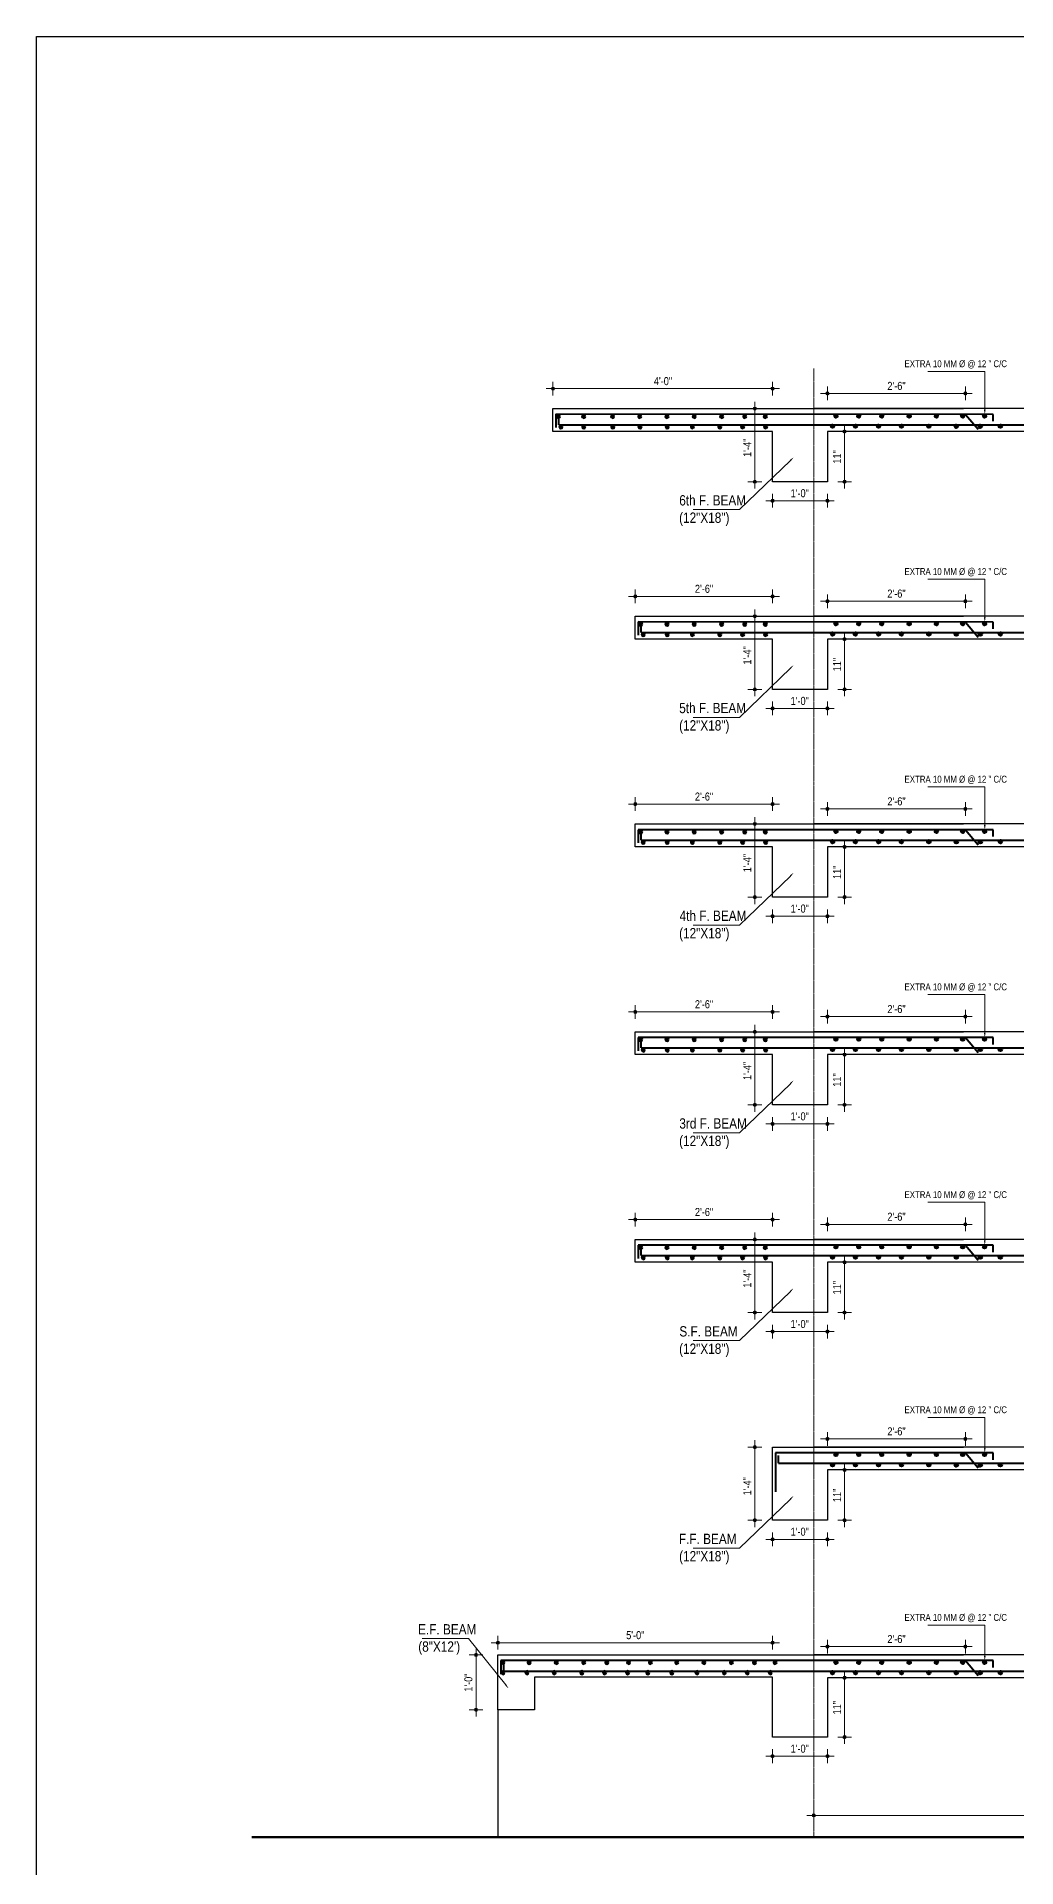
# Model space of a CAD drawing. Header units: inches. Extents: x 57837 to 133168, y 6972 to 27776.
# Drawn here: x 59608 to 60465, y 19738 to 21340 of the extents above; entities that cross this region are included whole.
import ezdxf

# ---------------------------------------------------------------- set-up
doc = ezdxf.new("R2010")
doc.units = ezdxf.units.IN
doc.header["$MEASUREMENT"] = 0
doc.linetypes.add('CENTER', pattern=[2, 1.25, -0.25, 0.25, -0.25])
for name, color, linetype, lineweight in [('CENTER', 9, 'CENTER', 5), ('DIM', 2, 'Continuous', 13), ('ROD', 1, 'Continuous', 40)]:
    doc.layers.add(name, color=color, linetype=linetype, lineweight=lineweight)
doc.layers.add('text', color=255, linetype='Continuous')
doc.styles.get("Standard").update_dxf_attribs({"font": 'ARIALN.TTF', "height": 7})

msp = doc.modelspace()

# ---------------------------------------------------------------- hatches: boundary and pattern name
at = {"lineweight": 13}
h = msp.add_hatch(color=256, dxfattribs=at)
edge = h.paths.add_edge_path()
edge.add_arc((60059.9, 21031.5), 1.42, 0, 360)
h = msp.add_hatch(color=256, dxfattribs=at)
edge = h.paths.add_edge_path()
edge.add_arc((60251.9, 21031.5), 1.42, 0, 360)
h = msp.add_hatch(color=256, dxfattribs=at)
edge = h.paths.add_edge_path()
edge.add_arc((60299.9, 21027.3), 1.42, 0, 360)
h = msp.add_hatch(color=256, dxfattribs=at)
edge = h.paths.add_edge_path()
edge.add_arc((60420.5, 21027.3), 1.42, 0, 360)
h = msp.add_hatch(color=256, dxfattribs=at)
edge = h.paths.add_edge_path()
edge.add_arc((60236.4, 21014), 1.42, 0, 360)
h = msp.add_hatch(color=256, dxfattribs=at)
edge = h.paths.add_edge_path()
edge.add_arc((60314.9, 20994), 1.42, 0, 360)
h = msp.add_hatch(color=256, dxfattribs=at)
edge = h.paths.add_edge_path()
edge.add_arc((60236.4, 20950.1), 1.42, 0, 360)
h = msp.add_hatch(color=256, dxfattribs=at)
edge = h.paths.add_edge_path()
edge.add_arc((60314.9, 20950.1), 1.42, 0, 360)
h = msp.add_hatch(color=256, dxfattribs=at)
edge = h.paths.add_edge_path()
edge.add_arc((60251.9, 20933.4), 1.42, 0, 360)
h = msp.add_hatch(color=256, dxfattribs=at)
edge = h.paths.add_edge_path()
edge.add_arc((60299.9, 20933.4), 1.42, 0, 360)
h = msp.add_hatch(color=256, dxfattribs=at)
edge = h.paths.add_edge_path()
edge.add_arc((60131.9, 20849.7), 1.42, 0, 360)
h = msp.add_hatch(color=256, dxfattribs=at)
edge = h.paths.add_edge_path()
edge.add_arc((60251.9, 20849.7), 1.42, 0, 360)
h = msp.add_hatch(color=256, dxfattribs=at)
edge = h.paths.add_edge_path()
edge.add_arc((60299.9, 20845.5), 1.42, 0, 360)
h = msp.add_hatch(color=256, dxfattribs=at)
edge = h.paths.add_edge_path()
edge.add_arc((60420.5, 20845.5), 1.42, 0, 360)
h = msp.add_hatch(color=256, dxfattribs=at)
edge = h.paths.add_edge_path()
edge.add_arc((60236.4, 20832.3), 1.42, 0, 360)
h = msp.add_hatch(color=256, dxfattribs=at)
edge = h.paths.add_edge_path()
edge.add_arc((60314.9, 20812.3), 1.42, 0, 360)
h = msp.add_hatch(color=256, dxfattribs=at)
edge = h.paths.add_edge_path()
edge.add_arc((60236.4, 20768.4), 1.42, 0, 360)
h = msp.add_hatch(color=256, dxfattribs=at)
edge = h.paths.add_edge_path()
edge.add_arc((60314.9, 20768.4), 1.42, 0, 360)
h = msp.add_hatch(color=256, dxfattribs=at)
edge = h.paths.add_edge_path()
edge.add_arc((60251.9, 20751.7), 1.42, 0, 360)
h = msp.add_hatch(color=256, dxfattribs=at)
edge = h.paths.add_edge_path()
edge.add_arc((60299.9, 20751.7), 1.42, 0, 360)
h = msp.add_hatch(color=256, dxfattribs=at)
edge = h.paths.add_edge_path()
edge.add_arc((60131.9, 20668), 1.42, 0, 360)
h = msp.add_hatch(color=256, dxfattribs=at)
edge = h.paths.add_edge_path()
edge.add_arc((60251.9, 20668), 1.42, 0, 360)
h = msp.add_hatch(color=256, dxfattribs=at)
edge = h.paths.add_edge_path()
edge.add_arc((60299.9, 20663.8), 1.42, 0, 360)
h = msp.add_hatch(color=256, dxfattribs=at)
edge = h.paths.add_edge_path()
edge.add_arc((60420.5, 20663.8), 1.42, 0, 360)
h = msp.add_hatch(color=256, dxfattribs=at)
edge = h.paths.add_edge_path()
edge.add_arc((60236.4, 20650.6), 1.42, 0, 360)
h = msp.add_hatch(color=256, dxfattribs=at)
edge = h.paths.add_edge_path()
edge.add_arc((60314.9, 20630.6), 1.42, 0, 360)
h = msp.add_hatch(color=256, dxfattribs=at)
edge = h.paths.add_edge_path()
edge.add_arc((60236.4, 20586.6), 1.42, 0, 360)
h = msp.add_hatch(color=256, dxfattribs=at)
edge = h.paths.add_edge_path()
edge.add_arc((60314.9, 20586.6), 1.42, 0, 360)
h = msp.add_hatch(color=256, dxfattribs=at)
edge = h.paths.add_edge_path()
edge.add_arc((60251.9, 20569.9), 1.42, 0, 360)
h = msp.add_hatch(color=256, dxfattribs=at)
edge = h.paths.add_edge_path()
edge.add_arc((60299.9, 20569.9), 1.42, 0, 360)
h = msp.add_hatch(color=256, dxfattribs=at)
edge = h.paths.add_edge_path()
edge.add_arc((60131.9, 20486.2), 1.42, 0, 360)
h = msp.add_hatch(color=256, dxfattribs=at)
edge = h.paths.add_edge_path()
edge.add_arc((60251.9, 20486.2), 1.42, 0, 360)
h = msp.add_hatch(color=256, dxfattribs=at)
edge = h.paths.add_edge_path()
edge.add_arc((60299.9, 20482.1), 1.42, 0, 360)
h = msp.add_hatch(color=256, dxfattribs=at)
edge = h.paths.add_edge_path()
edge.add_arc((60420.5, 20482.1), 1.42, 0, 360)
h = msp.add_hatch(color=256, dxfattribs=at)
edge = h.paths.add_edge_path()
edge.add_arc((60236.4, 20468.8), 1.42, 0, 360)
h = msp.add_hatch(color=256, dxfattribs=at)
edge = h.paths.add_edge_path()
edge.add_arc((60314.9, 20448.8), 1.42, 0, 360)
h = msp.add_hatch(color=256, dxfattribs=at)
edge = h.paths.add_edge_path()
edge.add_arc((60236.4, 20404.9), 1.42, 0, 360)
h = msp.add_hatch(color=256, dxfattribs=at)
edge = h.paths.add_edge_path()
edge.add_arc((60314.9, 20404.9), 1.42, 0, 360)
h = msp.add_hatch(color=256, dxfattribs=at)
edge = h.paths.add_edge_path()
edge.add_arc((60251.9, 20388.2), 1.42, 0, 360)
h = msp.add_hatch(color=256, dxfattribs=at)
edge = h.paths.add_edge_path()
edge.add_arc((60299.9, 20388.2), 1.42, 0, 360)
h = msp.add_hatch(color=256, dxfattribs=at)
edge = h.paths.add_edge_path()
edge.add_arc((60131.9, 20304.5), 1.42, 0, 360)
h = msp.add_hatch(color=256, dxfattribs=at)
edge = h.paths.add_edge_path()
edge.add_arc((60251.9, 20304.5), 1.42, 0, 360)
h = msp.add_hatch(color=256, dxfattribs=at)
edge = h.paths.add_edge_path()
edge.add_arc((60299.9, 20300.3), 1.42, 0, 360)
h = msp.add_hatch(color=256, dxfattribs=at)
edge = h.paths.add_edge_path()
edge.add_arc((60420.5, 20300.3), 1.42, 0, 360)
h = msp.add_hatch(color=256, dxfattribs=at)
edge = h.paths.add_edge_path()
edge.add_arc((60236.4, 20287.1), 1.42, 0, 360)
h = msp.add_hatch(color=256, dxfattribs=at)
edge = h.paths.add_edge_path()
edge.add_arc((60314.9, 20267.1), 1.42, 0, 360)
h = msp.add_hatch(color=256, dxfattribs=at)
edge = h.paths.add_edge_path()
edge.add_arc((60236.4, 20223.2), 1.42, 0, 360)
h = msp.add_hatch(color=256, dxfattribs=at)
edge = h.paths.add_edge_path()
edge.add_arc((60314.9, 20223.2), 1.42, 0, 360)
h = msp.add_hatch(color=256, dxfattribs=at)
edge = h.paths.add_edge_path()
edge.add_arc((60251.9, 20206.5), 1.42, 0, 360)
h = msp.add_hatch(color=256, dxfattribs=at)
edge = h.paths.add_edge_path()
edge.add_arc((60299.9, 20206.5), 1.42, 0, 360)
h = msp.add_hatch(color=256, dxfattribs=at)
edge = h.paths.add_edge_path()
edge.add_arc((60236.4, 20105.4), 1.42, 0, 360)
h = msp.add_hatch(color=256, dxfattribs=at)
edge = h.paths.add_edge_path()
edge.add_arc((60299.9, 20112.6), 1.42, 0, 360)
h = msp.add_hatch(color=256, dxfattribs=at)
edge = h.paths.add_edge_path()
edge.add_arc((60420.5, 20112.6), 1.42, 0, 360)
h = msp.add_hatch(color=256, dxfattribs=at)
edge = h.paths.add_edge_path()
edge.add_arc((60314.9, 20085.4), 1.42, 0, 360)
h = msp.add_hatch(color=256, dxfattribs=at)
edge = h.paths.add_edge_path()
edge.add_arc((60236.4, 20041.4), 1.42, 0, 360)
h = msp.add_hatch(color=256, dxfattribs=at)
edge = h.paths.add_edge_path()
edge.add_arc((60314.9, 20041.4), 1.42, 0, 360)
h = msp.add_hatch(color=256, dxfattribs=at)
edge = h.paths.add_edge_path()
edge.add_arc((60251.9, 20024.7), 1.42, 0, 360)
h = msp.add_hatch(color=256, dxfattribs=at)
edge = h.paths.add_edge_path()
edge.add_arc((60299.9, 20024.7), 1.42, 0, 360)
h = msp.add_hatch(color=256, dxfattribs=at)
edge = h.paths.add_edge_path()
edge.add_arc((60011.7, 19934.3), 1.42, 0, 360)
h = msp.add_hatch(color=256, dxfattribs=at)
edge = h.paths.add_edge_path()
edge.add_arc((60251.9, 19934.3), 1.42, 0, 360)
h = msp.add_hatch(color=256, dxfattribs=at)
edge = h.paths.add_edge_path()
edge.add_arc((60299.9, 19930.9), 1.42, 0, 360)
h = msp.add_hatch(color=256, dxfattribs=at)
edge = h.paths.add_edge_path()
edge.add_arc((60420.5, 19930.9), 1.42, 0, 360)
h = msp.add_hatch(color=256, dxfattribs=at)
edge = h.paths.add_edge_path()
edge.add_arc((59992.6, 19923.6), 1.42, 0, 360)
h = msp.add_hatch(color=256, dxfattribs=at)
edge = h.paths.add_edge_path()
edge.add_arc((59992.6, 19923.6), 1.42, 0, 360)
h = msp.add_hatch(color=256, dxfattribs=at)
edge = h.paths.add_edge_path()
edge.add_arc((60314.9, 19903.6), 1.42, 0, 360)
h = msp.add_hatch(color=256, dxfattribs=at)
edge = h.paths.add_edge_path()
edge.add_arc((59992.6, 19875.6), 1.42, 0, 360)
h = msp.add_hatch(color=256, dxfattribs=at)
edge = h.paths.add_edge_path()
edge.add_arc((59992.6, 19875.6), 1.42, 0, 360)
h = msp.add_hatch(color=256, dxfattribs=at)
edge = h.paths.add_edge_path()
edge.add_arc((60314.9, 19851.7), 1.42, 0, 360)
h = msp.add_hatch(color=256, dxfattribs=at)
edge = h.paths.add_edge_path()
edge.add_arc((60251.9, 19835), 1.42, 0, 360)
h = msp.add_hatch(color=256, dxfattribs=at)
edge = h.paths.add_edge_path()
edge.add_arc((60299.9, 19835), 1.42, 0, 360)
h = msp.add_hatch(color=256, dxfattribs=at)
edge = h.paths.add_edge_path()
edge.add_arc((60287.9, 19783.2), 1.42, 0, 360)
at = {"layer": 'ROD'}
for points in [[(60066.1, 21007.2, -1), (60063.1, 21007.2, -1)], [(60088.2, 21007.2, -1), (60085.2, 21007.2, -1)], [(60113.5, 21007.2, -1), (60110.5, 21007.2, -1)], [(60137.3, 21007.2, -1), (60134.3, 21007.2, -1)], [(60161.1, 21007.2, -1), (60158.1, 21007.2, -1)], [(60184.9, 21007.2, -1), (60181.9, 21007.2, -1)], [(60208.9, 21007.2, -1), (60205.9, 21007.2, -1)], [(60229.1, 21007.2, -1), (60226.1, 21007.2, -1)], [(60247.1, 21007.2, -1), (60244.1, 21007.2, -1)], [(60302.9, 20998.6, 1), (60305.9, 20998.6, 1)], [(60305.8, 21007.5, 1), (60308.8, 21007.5, 1)], [(60322.9, 20998.6, 1), (60325.9, 20998.6, 1)], [(60325.8, 21007.5, 1), (60328.8, 21007.5, 1)], [(60343.1, 20998.6, 1), (60346.1, 20998.6, 1)], [(60345.9, 21007.5, 1), (60348.9, 21007.5, 1)], [(60363.1, 20998.6, 1), (60366.1, 20998.6, 1)], [(60369.9, 21007.5, 1), (60372.9, 21007.5, 1)], [(60387.1, 20998.6, 1), (60390.1, 20998.6, 1)], [(60393.7, 21007.5, 1), (60396.7, 21007.5, 1)], [(60411.1, 20998.5, 1), (60414.1, 20998.5, 1)], [(60416.7, 21007.5, 1), (60419.7, 21007.5, 1)], [(60432.1, 20998.5, 1), (60435.1, 20998.5, 1)], [(60435.8, 21007.5, 1), (60438.8, 21007.5, 1)], [(60449.6, 20998.6, 1), (60452.6, 20998.6, 1)], [(60068.3, 20998.1, -1), (60065.3, 20998.1, -1)], [(60088.3, 20998.1, -1), (60085.3, 20998.1, -1)], [(60113.7, 20998.1, -1), (60110.7, 20998.1, -1)], [(60137.5, 20998.1, -1), (60134.5, 20998.1, -1)], [(60161.3, 20998.1, -1), (60158.3, 20998.1, -1)], [(60183.3, 20998.2, -1), (60180.3, 20998.2, -1)], [(60207.3, 20998.2, -1), (60204.3, 20998.2, -1)], [(60227.3, 20998.2, -1), (60224.3, 20998.2, -1)], [(60247.4, 20998.2, -1), (60244.4, 20998.2, -1)], [(60138.1, 20825.4, -1), (60135.1, 20825.4, -1)], [(60161.1, 20825.4, -1), (60158.1, 20825.4, -1)], [(60184.9, 20825.4, -1), (60181.9, 20825.4, -1)], [(60208.9, 20825.4, -1), (60205.9, 20825.4, -1)], [(60229.1, 20825.4, -1), (60226.1, 20825.4, -1)], [(60247.1, 20825.4, -1), (60244.1, 20825.4, -1)], [(60305.8, 20825.8, 1), (60308.8, 20825.8, 1)], [(60325.8, 20825.8, 1), (60328.8, 20825.8, 1)], [(60345.9, 20825.8, 1), (60348.9, 20825.8, 1)], [(60369.9, 20825.8, 1), (60372.9, 20825.8, 1)], [(60393.7, 20825.8, 1), (60396.7, 20825.8, 1)], [(60416.7, 20825.8, 1), (60419.7, 20825.8, 1)], [(60435.8, 20825.8, 1), (60438.8, 20825.8, 1)], [(60140.3, 20816.4, -1), (60137.3, 20816.4, -1)], [(60161.3, 20816.4, -1), (60158.3, 20816.4, -1)], [(60183.3, 20816.5, -1), (60180.3, 20816.5, -1)], [(60207.3, 20816.5, -1), (60204.3, 20816.5, -1)], [(60227.3, 20816.5, -1), (60224.3, 20816.5, -1)], [(60247.4, 20816.5, -1), (60244.4, 20816.5, -1)], [(60302.9, 20816.8, 1), (60305.9, 20816.8, 1)], [(60322.9, 20816.8, 1), (60325.9, 20816.8, 1)], [(60343.1, 20816.8, 1), (60346.1, 20816.8, 1)], [(60363.1, 20816.8, 1), (60366.1, 20816.8, 1)], [(60387.1, 20816.8, 1), (60390.1, 20816.8, 1)], [(60411.1, 20816.7, 1), (60414.1, 20816.7, 1)], [(60432.1, 20816.7, 1), (60435.1, 20816.7, 1)], [(60449.6, 20816.8, 1), (60452.6, 20816.8, 1)], [(60138.1, 20643.7, -1), (60135.1, 20643.7, -1)], [(60140.3, 20634.6, -1), (60137.3, 20634.6, -1)], [(60161.1, 20643.7, -1), (60158.1, 20643.7, -1)], [(60161.3, 20634.6, -1), (60158.3, 20634.6, -1)], [(60183.3, 20634.7, -1), (60180.3, 20634.7, -1)], [(60184.9, 20643.7, -1), (60181.9, 20643.7, -1)], [(60207.3, 20634.7, -1), (60204.3, 20634.7, -1)], [(60208.9, 20643.7, -1), (60205.9, 20643.7, -1)], [(60227.3, 20634.7, -1), (60224.3, 20634.7, -1)], [(60229.1, 20643.7, -1), (60226.1, 20643.7, -1)], [(60247.1, 20643.7, -1), (60244.1, 20643.7, -1)], [(60247.4, 20634.7, -1), (60244.4, 20634.7, -1)], [(60302.9, 20635.1, 1), (60305.9, 20635.1, 1)], [(60305.8, 20644.1, 1), (60308.8, 20644.1, 1)], [(60322.9, 20635.1, 1), (60325.9, 20635.1, 1)], [(60325.8, 20644.1, 1), (60328.8, 20644.1, 1)], [(60343.1, 20635.1, 1), (60346.1, 20635.1, 1)], [(60345.9, 20644.1, 1), (60348.9, 20644.1, 1)], [(60363.1, 20635.1, 1), (60366.1, 20635.1, 1)], [(60369.9, 20644.1, 1), (60372.9, 20644.1, 1)], [(60387.1, 20635.1, 1), (60390.1, 20635.1, 1)], [(60393.7, 20644.1, 1), (60396.7, 20644.1, 1)], [(60411.1, 20635, 1), (60414.1, 20635, 1)], [(60416.7, 20644.1, 1), (60419.7, 20644.1, 1)], [(60432.1, 20635, 1), (60435.1, 20635, 1)], [(60435.8, 20644.1, 1), (60438.8, 20644.1, 1)], [(60449.6, 20635.1, 1), (60452.6, 20635.1, 1)], [(60138.1, 20462, -1), (60135.1, 20462, -1)], [(60161.1, 20462, -1), (60158.1, 20462, -1)], [(60184.9, 20462, -1), (60181.9, 20462, -1)], [(60208.9, 20462, -1), (60205.9, 20462, -1)], [(60229.1, 20462, -1), (60226.1, 20462, -1)], [(60247.1, 20462, -1), (60244.1, 20462, -1)], [(60305.8, 20462.3, 1), (60308.8, 20462.3, 1)], [(60325.8, 20462.3, 1), (60328.8, 20462.3, 1)], [(60345.9, 20462.3, 1), (60348.9, 20462.3, 1)], [(60369.9, 20462.3, 1), (60372.9, 20462.3, 1)], [(60393.7, 20462.3, 1), (60396.7, 20462.3, 1)], [(60416.7, 20462.3, 1), (60419.7, 20462.3, 1)], [(60435.8, 20462.3, 1), (60438.8, 20462.3, 1)], [(60140.3, 20452.9, -1), (60137.3, 20452.9, -1)], [(60161.3, 20452.9, -1), (60158.3, 20452.9, -1)], [(60183.3, 20453, -1), (60180.3, 20453, -1)], [(60207.3, 20453, -1), (60204.3, 20453, -1)], [(60227.3, 20453, -1), (60224.3, 20453, -1)], [(60247.4, 20453, -1), (60244.4, 20453, -1)], [(60302.9, 20453.3, 1), (60305.9, 20453.3, 1)], [(60322.9, 20453.3, 1), (60325.9, 20453.3, 1)], [(60343.1, 20453.3, 1), (60346.1, 20453.3, 1)], [(60363.1, 20453.3, 1), (60366.1, 20453.3, 1)], [(60387.1, 20453.3, 1), (60390.1, 20453.3, 1)], [(60411.1, 20453.3, 1), (60414.1, 20453.3, 1)], [(60432.1, 20453.3, 1), (60435.1, 20453.3, 1)], [(60449.6, 20453.3, 1), (60452.6, 20453.3, 1)], [(60138.1, 20280.2, -1), (60135.1, 20280.2, -1)], [(60161.1, 20280.2, -1), (60158.1, 20280.2, -1)], [(60184.9, 20280.2, -1), (60181.9, 20280.2, -1)], [(60208.9, 20280.2, -1), (60205.9, 20280.2, -1)], [(60229.1, 20280.2, -1), (60226.1, 20280.2, -1)], [(60247.1, 20280.2, -1), (60244.1, 20280.2, -1)], [(60305.8, 20280.6, 1), (60308.8, 20280.6, 1)], [(60325.8, 20280.6, 1), (60328.8, 20280.6, 1)], [(60345.9, 20280.6, 1), (60348.9, 20280.6, 1)], [(60369.9, 20280.6, 1), (60372.9, 20280.6, 1)], [(60393.7, 20280.6, 1), (60396.7, 20280.6, 1)], [(60416.7, 20280.6, 1), (60419.7, 20280.6, 1)], [(60435.8, 20280.6, 1), (60438.8, 20280.6, 1)], [(60140.3, 20271.2, -1), (60137.3, 20271.2, -1)], [(60161.3, 20271.2, -1), (60158.3, 20271.2, -1)], [(60183.3, 20271.2, -1), (60180.3, 20271.2, -1)], [(60207.3, 20271.2, -1), (60204.3, 20271.2, -1)], [(60227.3, 20271.2, -1), (60224.3, 20271.2, -1)], [(60247.4, 20271.2, -1), (60244.4, 20271.2, -1)], [(60302.9, 20271.6, 1), (60305.9, 20271.6, 1)], [(60322.9, 20271.6, 1), (60325.9, 20271.6, 1)], [(60343.1, 20271.6, 1), (60346.1, 20271.6, 1)], [(60363.1, 20271.6, 1), (60366.1, 20271.6, 1)], [(60387.1, 20271.6, 1), (60390.1, 20271.6, 1)], [(60411.1, 20271.5, 1), (60414.1, 20271.5, 1)], [(60432.1, 20271.5, 1), (60435.1, 20271.5, 1)], [(60449.6, 20271.6, 1), (60452.6, 20271.6, 1)], [(60302.9, 20089.9, 1), (60305.9, 20089.9, 1)], [(60305.8, 20098.9, 1), (60308.8, 20098.9, 1)], [(60322.9, 20089.9, 1), (60325.9, 20089.9, 1)], [(60325.8, 20098.9, 1), (60328.8, 20098.9, 1)], [(60343.1, 20089.9, 1), (60346.1, 20089.9, 1)], [(60345.9, 20098.9, 1), (60348.9, 20098.9, 1)], [(60363.1, 20089.9, 1), (60366.1, 20089.9, 1)], [(60369.9, 20098.9, 1), (60372.9, 20098.9, 1)], [(60387.1, 20089.9, 1), (60390.1, 20089.9, 1)], [(60393.7, 20098.9, 1), (60396.7, 20098.9, 1)], [(60411.1, 20089.8, 1), (60414.1, 20089.8, 1)], [(60416.7, 20098.9, 1), (60419.7, 20098.9, 1)], [(60432.1, 20089.8, 1), (60435.1, 20089.8, 1)], [(60435.8, 20098.9, 1), (60438.8, 20098.9, 1)], [(60449.6, 20089.9, 1), (60452.6, 20089.9, 1)], [(60017.6, 19917.1, -1), (60014.6, 19917.1, -1)], [(60040.6, 19917.1, -1), (60037.6, 19917.1, -1)], [(60064.3, 19917.1, -1), (60061.3, 19917.1, -1)], [(60088.3, 19917.1, -1), (60085.3, 19917.1, -1)], [(60108.5, 19917.1, -1), (60105.5, 19917.1, -1)], [(60127.5, 19917.1, -1), (60124.5, 19917.1, -1)], [(60146.6, 19917.1, -1), (60143.6, 19917.1, -1)], [(60169.6, 19917.1, -1), (60166.6, 19917.1, -1)], [(60193.4, 19917.1, -1), (60190.4, 19917.1, -1)], [(60217.4, 19917.1, -1), (60214.4, 19917.1, -1)], [(60237.6, 19917.1, -1), (60234.6, 19917.1, -1)], [(60255.6, 19917.1, -1), (60252.6, 19917.1, -1)], [(60305.8, 19917.1, 1), (60308.8, 19917.1, 1)], [(60325.8, 19917.1, 1), (60328.8, 19917.1, 1)], [(60345.9, 19917.1, 1), (60348.9, 19917.1, 1)], [(60369.9, 19917.1, 1), (60372.9, 19917.1, 1)], [(60393.7, 19917.1, 1), (60396.7, 19917.1, 1)], [(60416.7, 19917.1, 1), (60419.7, 19917.1, 1)], [(60435.8, 19917.1, 1), (60438.8, 19917.1, 1)], [(60017.6, 19908.1, -1), (60014.6, 19908.1, -1)], [(60038.6, 19908.1, -1), (60035.6, 19908.1, -1)], [(60062.6, 19908.1, -1), (60059.6, 19908.1, -1)], [(60086.6, 19908.1, -1), (60083.6, 19908.1, -1)], [(60106.6, 19908.1, -1), (60103.6, 19908.1, -1)], [(60126.7, 19908.1, -1), (60123.7, 19908.1, -1)], [(60126.8, 19908.1, -1), (60123.8, 19908.1, -1)], [(60144.3, 19908.1, -1), (60141.3, 19908.1, -1)], [(60165.3, 19908.1, -1), (60162.3, 19908.1, -1)], [(60187.3, 19908.1, -1), (60184.3, 19908.1, -1)], [(60211.3, 19908.1, -1), (60208.3, 19908.1, -1)], [(60231.3, 19908.1, -1), (60228.3, 19908.1, -1)], [(60251.4, 19908.1, -1), (60248.4, 19908.1, -1)], [(60302.9, 19908.1, 1), (60305.9, 19908.1, 1)], [(60322.9, 19908.1, 1), (60325.9, 19908.1, 1)], [(60343.1, 19908.1, 1), (60346.1, 19908.1, 1)], [(60363.1, 19908.1, 1), (60366.1, 19908.1, 1)], [(60387.1, 19908.1, 1), (60390.1, 19908.1, 1)], [(60411.1, 19908.1, 1), (60414.1, 19908.1, 1)], [(60432.1, 19908.1, 1), (60435.1, 19908.1, 1)], [(60449.6, 19908.1, 1), (60452.6, 19908.1, 1)]]:
    msp.add_hatch(color=256, dxfattribs=at).paths.add_polyline_path(points)

# ---------------------------------------------------------------- linework, layer by layer
at = {"color": 1}
for p, q in [((59608.3, 19129.9), (59608.3, 21339.5)), ((59608.3, 21339.5), (62932.8, 21339.5))]:
    msp.add_line(p, q, dxfattribs=at)
at = {"lineweight": 13}
for p, q in [((60059.9, 21025.5), (60059.9, 21037.5)), ((60251.9, 21037.5), (60251.9, 21025.5)), ((60299.9, 21021.3), (60299.9, 21033.3)), ((60420.5, 21033.3), (60420.5, 21021.3)), ((60065.9, 21031.5), (60053.9, 21031.5)), ((60236.4, 21008), (60236.4, 21020)), ((60245.9, 21031.5), (60257.9, 21031.5)), ((60305.9, 21027.3), (60293.9, 21027.3)), ((60414.5, 21027.3), (60426.5, 21027.3)), ((60230.4, 21014), (60242.4, 21014)), ((60314.9, 20988), (60314.9, 21000)), ((60308.9, 20994), (60320.9, 20994)), ((60236.4, 20956.1), (60236.4, 20944.1)), ((60314.9, 20956.1), (60314.9, 20944.1)), ((60242.4, 20950.1), (60230.4, 20950.1)), ((60251.9, 20927.4), (60251.9, 20939.4)), ((60299.9, 20939.4), (60299.9, 20927.4)), ((60320.9, 20950.1), (60308.9, 20950.1)), ((60257.9, 20933.4), (60245.9, 20933.4)), ((60293.9, 20933.4), (60305.9, 20933.4)), ((60131.9, 20843.7), (60131.9, 20855.7)), ((60251.9, 20855.7), (60251.9, 20843.7)), ((60137.9, 20849.7), (60125.9, 20849.7)), ((60245.9, 20849.7), (60257.9, 20849.7)), ((60305.9, 20845.5), (60293.9, 20845.5)), ((60299.9, 20839.5), (60299.9, 20851.5)), ((60414.5, 20845.5), (60426.5, 20845.5)), ((60420.5, 20851.5), (60420.5, 20839.5)), ((60230.4, 20832.3), (60242.4, 20832.3)), ((60236.4, 20826.3), (60236.4, 20838.3)), ((60308.9, 20812.3), (60320.9, 20812.3)), ((60314.9, 20806.3), (60314.9, 20818.3)), ((60242.4, 20768.4), (60230.4, 20768.4)), ((60236.4, 20774.4), (60236.4, 20762.4)), ((60320.9, 20768.4), (60308.9, 20768.4)), ((60314.9, 20774.4), (60314.9, 20762.4)), ((60257.9, 20751.7), (60245.9, 20751.7)), ((60251.9, 20745.7), (60251.9, 20757.7)), ((60293.9, 20751.7), (60305.9, 20751.7)), ((60299.9, 20757.7), (60299.9, 20745.7)), ((60137.9, 20668), (60125.9, 20668)), ((60131.9, 20662), (60131.9, 20674)), ((60245.9, 20668), (60257.9, 20668)), ((60251.9, 20674), (60251.9, 20662)), ((60305.9, 20663.8), (60293.9, 20663.8)), ((60299.9, 20657.8), (60299.9, 20669.8)), ((60414.5, 20663.8), (60426.5, 20663.8)), ((60420.5, 20669.8), (60420.5, 20657.8)), ((60230.4, 20650.6), (60242.4, 20650.6)), ((60236.4, 20644.6), (60236.4, 20656.6)), ((60314.9, 20624.6), (60314.9, 20636.6)), ((60308.9, 20630.6), (60320.9, 20630.6)), ((60242.4, 20586.6), (60230.4, 20586.6)), ((60236.4, 20592.6), (60236.4, 20580.6)), ((60320.9, 20586.6), (60308.9, 20586.6)), ((60314.9, 20592.6), (60314.9, 20580.6)), ((60257.9, 20569.9), (60245.9, 20569.9)), ((60251.9, 20563.9), (60251.9, 20575.9)), ((60293.9, 20569.9), (60305.9, 20569.9)), ((60299.9, 20575.9), (60299.9, 20563.9)), ((60131.9, 20480.2), (60131.9, 20492.2)), ((60251.9, 20492.2), (60251.9, 20480.2)), ((60299.9, 20476.1), (60299.9, 20488.1)), ((60420.5, 20488.1), (60420.5, 20476.1)), ((60137.9, 20486.2), (60125.9, 20486.2)), ((60236.4, 20462.8), (60236.4, 20474.8)), ((60245.9, 20486.2), (60257.9, 20486.2)), ((60305.9, 20482.1), (60293.9, 20482.1)), ((60414.5, 20482.1), (60426.5, 20482.1)), ((60230.4, 20468.8), (60242.4, 20468.8)), ((60308.9, 20448.8), (60320.9, 20448.8)), ((60314.9, 20442.8), (60314.9, 20454.8)), ((60236.4, 20410.9), (60236.4, 20398.9)), ((60314.9, 20410.9), (60314.9, 20398.9)), ((60242.4, 20404.9), (60230.4, 20404.9)), ((60251.9, 20382.2), (60251.9, 20394.2)), ((60299.9, 20394.2), (60299.9, 20382.2)), ((60320.9, 20404.9), (60308.9, 20404.9)), ((60257.9, 20388.2), (60245.9, 20388.2)), ((60293.9, 20388.2), (60305.9, 20388.2)), ((60137.9, 20304.5), (60125.9, 20304.5)), ((60131.9, 20298.5), (60131.9, 20310.5)), ((60245.9, 20304.5), (60257.9, 20304.5)), ((60251.9, 20310.5), (60251.9, 20298.5)), ((60305.9, 20300.3), (60293.9, 20300.3)), ((60299.9, 20294.3), (60299.9, 20306.3)), ((60414.5, 20300.3), (60426.5, 20300.3)), ((60420.5, 20306.3), (60420.5, 20294.3)), ((60230.4, 20287.1), (60242.4, 20287.1)), ((60236.4, 20281.1), (60236.4, 20293.1)), ((60308.9, 20267.1), (60320.9, 20267.1)), ((60314.9, 20261.1), (60314.9, 20273.1)), ((60242.4, 20223.2), (60230.4, 20223.2)), ((60236.4, 20229.2), (60236.4, 20217.2)), ((60320.9, 20223.2), (60308.9, 20223.2)), ((60314.9, 20229.2), (60314.9, 20217.2)), ((60257.9, 20206.5), (60245.9, 20206.5)), ((60251.9, 20200.5), (60251.9, 20212.5)), ((60293.9, 20206.5), (60305.9, 20206.5)), ((60299.9, 20212.5), (60299.9, 20200.5)), ((60230.4, 20105.4), (60242.4, 20105.4)), ((60236.4, 20099.4), (60236.4, 20111.4)), ((60305.9, 20112.6), (60293.9, 20112.6)), ((60299.9, 20106.6), (60299.9, 20118.6)), ((60414.5, 20112.6), (60426.5, 20112.6)), ((60420.5, 20118.6), (60420.5, 20106.6)), ((60314.9, 20079.4), (60314.9, 20091.4)), ((60308.9, 20085.4), (60320.9, 20085.4)), ((60242.4, 20041.4), (60230.4, 20041.4)), ((60236.4, 20047.4), (60236.4, 20035.4)), ((60320.9, 20041.4), (60308.9, 20041.4)), ((60314.9, 20047.4), (60314.9, 20035.4)), ((60257.9, 20024.7), (60245.9, 20024.7)), ((60251.9, 20018.7), (60251.9, 20030.7)), ((60293.9, 20024.7), (60305.9, 20024.7)), ((60299.9, 20030.7), (60299.9, 20018.7)), ((59992.6, 19917.6), (59992.6, 19929.6)), ((59992.6, 19917.6), (59992.6, 19929.6)), ((60017.7, 19934.3), (60005.7, 19934.3)), ((60011.7, 19928.3), (60011.7, 19940.3)), ((60245.9, 19934.3), (60257.9, 19934.3)), ((60251.9, 19940.3), (60251.9, 19928.3)), ((60305.9, 19930.9), (60293.9, 19930.9)), ((60299.9, 19924.9), (60299.9, 19936.9)), ((60414.5, 19930.9), (60426.5, 19930.9)), ((60420.5, 19936.9), (60420.5, 19924.9)), ((59986.6, 19923.6), (59998.6, 19923.6)), ((59986.6, 19923.6), (59998.6, 19923.6)), ((60308.9, 19903.6), (60320.9, 19903.6)), ((60314.9, 19897.6), (60314.9, 19909.6)), ((59992.6, 19881.6), (59992.6, 19869.6)), ((59992.6, 19881.6), (59992.6, 19869.6)), ((59998.6, 19875.6), (59986.6, 19875.6)), ((59998.6, 19875.6), (59986.6, 19875.6)), ((60320.9, 19851.7), (60308.9, 19851.7)), ((60314.9, 19857.7), (60314.9, 19845.7)), ((60257.9, 19835), (60245.9, 19835)), ((60251.9, 19829), (60251.9, 19841)), ((60293.9, 19835), (60305.9, 19835)), ((60299.9, 19841), (60299.9, 19829)), ((60293.9, 19783.2), (60281.9, 19783.2)), ((60287.9, 19777.2), (60287.9, 19789.2))]:
    msp.add_line(p, q, dxfattribs=at)
for p, q in [((60059.9, 21014), (60251.9, 21014)), ((60059.9, 20994), (60059.9, 21014)), ((60251.9, 21014), (60418.9, 21014)), ((61079, 21014), (60287.9, 21014)), ((60251.9, 20994), (60059.9, 20994)), ((60251.9, 20950.1), (60251.9, 20994)), ((61055, 20994), (60299.9, 20994)), ((60299.9, 20994), (60299.9, 20950.1)), ((60299.9, 20950.1), (60251.9, 20950.1)), ((60131.9, 20832.3), (60251.9, 20832.3)), ((60131.9, 20812.3), (60131.9, 20832.3)), ((60251.9, 20832.3), (60418.9, 20832.3)), ((61079, 20832.3), (60287.9, 20832.3)), ((60251.9, 20812.3), (60131.9, 20812.3)), ((60251.9, 20768.4), (60251.9, 20812.3)), ((61055, 20812.3), (60299.9, 20812.3)), ((60299.9, 20812.3), (60299.9, 20768.4)), ((60299.9, 20768.4), (60251.9, 20768.4)), ((60131.9, 20650.6), (60251.9, 20650.6)), ((60131.9, 20630.6), (60131.9, 20650.6)), ((60251.9, 20650.6), (60418.9, 20650.6)), ((61079, 20650.6), (60287.9, 20650.6)), ((60251.9, 20630.6), (60131.9, 20630.6)), ((60251.9, 20586.6), (60251.9, 20630.6)), ((61055, 20630.6), (60299.9, 20630.6)), ((60299.9, 20630.6), (60299.9, 20586.6)), ((60299.9, 20586.6), (60251.9, 20586.6)), ((60131.9, 20468.8), (60251.9, 20468.8)), ((60131.9, 20448.8), (60131.9, 20468.8)), ((60251.9, 20468.8), (60418.9, 20468.8)), ((61079, 20468.8), (60287.9, 20468.8)), ((60251.9, 20448.8), (60131.9, 20448.8)), ((60251.9, 20404.9), (60251.9, 20448.8)), ((61055, 20448.8), (60299.9, 20448.8)), ((60299.9, 20448.8), (60299.9, 20404.9)), ((60299.9, 20404.9), (60251.9, 20404.9)), ((60131.9, 20287.1), (60251.9, 20287.1)), ((60131.9, 20267.1), (60131.9, 20287.1)), ((60251.9, 20287.1), (60418.9, 20287.1)), ((61079, 20287.1), (60287.9, 20287.1)), ((60251.9, 20267.1), (60131.9, 20267.1)), ((60251.9, 20223.2), (60251.9, 20267.1)), ((61055, 20267.1), (60299.9, 20267.1)), ((60299.9, 20267.1), (60299.9, 20223.2)), ((60299.9, 20223.2), (60251.9, 20223.2)), ((60251.9, 20041.4), (60251.9, 20105.4)), ((60251.9, 20105.4), (60418.9, 20105.4)), ((61079, 20105.4), (60287.9, 20105.4)), ((61055, 20085.4), (60299.9, 20085.4)), ((60299.9, 20085.4), (60299.9, 20041.4)), ((60299.9, 20041.4), (60251.9, 20041.4)), ((60011.7, 19875.6), (60011.7, 19923.6)), ((60011.7, 19923.6), (60418.9, 19923.6)), ((60011.7, 19875.6), (60011.7, 19923.6)), ((61079, 19923.6), (60287.9, 19923.6)), ((60251.9, 19904), (60043.7, 19904)), ((60043.7, 19904), (60043.7, 19875.6)), ((60251.9, 19851.7), (60251.9, 19904)), ((61055, 19903.6), (60299.9, 19903.6)), ((60299.9, 19903.6), (60299.9, 19851.7)), ((60011.7, 19875.6), (60011.7, 19764)), ((60043.7, 19875.6), (60011.7, 19875.6)), ((60011.7, 19851.6), (60011.7, 19851.6)), ((60011.7, 19851.6), (60011.7, 19851.3)), ((60299.9, 19851.7), (60251.9, 19851.7)), ((60229.8, 19764), (62012.7, 19764))]:
    msp.add_line(p, q)
at = {"color": 6, "lineweight": 53}
msp.add_line((59796.5, 19764), (62775, 19764), dxfattribs=at)
at = {"lineweight": 13}
for centre in [(60059.9, 21031.5), (60251.9, 21031.5), (60299.9, 21027.3), (60420.5, 21027.3), (60236.4, 21014), (60314.9, 20994), (60236.4, 20950.1), (60314.9, 20950.1), (60251.9, 20933.4), (60299.9, 20933.4), (60131.9, 20849.7), (60251.9, 20849.7), (60299.9, 20845.5), (60420.5, 20845.5), (60236.4, 20832.3), (60314.9, 20812.3), (60236.4, 20768.4), (60314.9, 20768.4), (60251.9, 20751.7), (60299.9, 20751.7), (60131.9, 20668), (60251.9, 20668), (60299.9, 20663.8), (60420.5, 20663.8), (60236.4, 20650.6), (60314.9, 20630.6), (60236.4, 20586.6), (60314.9, 20586.6), (60251.9, 20569.9), (60299.9, 20569.9), (60131.9, 20486.2), (60251.9, 20486.2), (60299.9, 20482.1), (60420.5, 20482.1), (60236.4, 20468.8), (60314.9, 20448.8), (60236.4, 20404.9), (60314.9, 20404.9), (60251.9, 20388.2), (60299.9, 20388.2), (60131.9, 20304.5), (60251.9, 20304.5), (60299.9, 20300.3), (60420.5, 20300.3), (60236.4, 20287.1), (60314.9, 20267.1), (60236.4, 20223.2), (60314.9, 20223.2), (60251.9, 20206.5), (60299.9, 20206.5), (60236.4, 20105.4), (60299.9, 20112.6), (60420.5, 20112.6), (60314.9, 20085.4), (60236.4, 20041.4), (60314.9, 20041.4), (60251.9, 20024.7), (60299.9, 20024.7), (60011.7, 19934.3), (60251.9, 19934.3), (60299.9, 19930.9), (60420.5, 19930.9), (59992.6, 19923.6), (59992.6, 19923.6), (60314.9, 19903.6), (59992.6, 19875.6), (59992.6, 19875.6), (60314.9, 19851.7), (60251.9, 19835), (60299.9, 19835), (60287.9, 19783.2)]:
    msp.add_circle(centre, 1.42, dxfattribs=at)
at = {"layer": 'CENTER'}
for p, q in [((60287.9, 21049.1), (60287.9, 20867.4)), ((60287.9, 20867.4), (60287.9, 20685.6)), ((60287.9, 20685.6), (60287.9, 20503.9)), ((60287.9, 20503.9), (60287.9, 20322.2)), ((60287.9, 20322.2), (60287.9, 20140.4)), ((60287.9, 20140.4), (60287.9, 19958.7)), ((60287.9, 19958.7), (60287.9, 19764))]:
    msp.add_line(p, q, dxfattribs=at)
at = {"layer": 'DIM'}
for p, q in [((60437.5, 21046.6), (60387.8, 21046.6)), ((60437.5, 21013), (60437.5, 21046.6)), ((60247.9, 21031.5), (60063.9, 21031.5)), ((60303.9, 21027.3), (60416.5, 21027.3)), ((60236.4, 21010), (60236.4, 20954.1)), ((60314.9, 20990), (60314.9, 20954.1)), ((60255.9, 20933.4), (60295.9, 20933.4)), ((60437.5, 20864.8), (60387.8, 20864.8)), ((60437.5, 20831.3), (60437.5, 20864.8)), ((60247.9, 20849.7), (60135.9, 20849.7)), ((60303.9, 20845.5), (60416.5, 20845.5)), ((60236.4, 20828.3), (60236.4, 20772.4)), ((60314.9, 20808.3), (60314.9, 20772.4)), ((60255.9, 20751.7), (60295.9, 20751.7)), ((60437.5, 20683.1), (60387.8, 20683.1)), ((60437.5, 20649.6), (60437.5, 20683.1)), ((60247.9, 20668), (60135.9, 20668)), ((60303.9, 20663.8), (60416.5, 20663.8)), ((60236.4, 20646.6), (60236.4, 20590.6)), ((60314.9, 20626.6), (60314.9, 20590.6)), ((60255.9, 20569.9), (60295.9, 20569.9)), ((60437.5, 20501.4), (60387.8, 20501.4)), ((60437.5, 20467.8), (60437.5, 20501.4)), ((60247.9, 20486.2), (60135.9, 20486.2)), ((60303.9, 20482.1), (60416.5, 20482.1)), ((60236.4, 20464.8), (60236.4, 20408.9)), ((60314.9, 20444.8), (60314.9, 20408.9)), ((60255.9, 20388.2), (60295.9, 20388.2)), ((60437.5, 20319.6), (60387.8, 20319.6)), ((60437.5, 20286.1), (60437.5, 20319.6)), ((60247.9, 20304.5), (60135.9, 20304.5)), ((60303.9, 20300.3), (60416.5, 20300.3)), ((60236.4, 20283.1), (60236.4, 20227.2)), ((60314.9, 20263.1), (60314.9, 20227.2)), ((60255.9, 20206.5), (60295.9, 20206.5)), ((60437.5, 20131.4), (60387.8, 20131.4)), ((60437.5, 20104.3), (60437.5, 20131.4)), ((60303.9, 20112.6), (60416.5, 20112.6)), ((60236.4, 20101.4), (60236.4, 20045.4)), ((60314.9, 20081.4), (60314.9, 20045.4)), ((60255.9, 20024.7), (60295.9, 20024.7)), ((60437.5, 19949.7), (60387.8, 19949.7)), ((60437.5, 19922.6), (60437.5, 19949.7)), ((60015.7, 19934.3), (60247.9, 19934.3)), ((60303.9, 19930.9), (60416.5, 19930.9)), ((59992.6, 19919.6), (59992.6, 19879.6)), ((59992.6, 19919.6), (59992.6, 19879.6)), ((60314.9, 19899.6), (60314.9, 19855.7)), ((60255.9, 19835), (60295.9, 19835)), ((61075, 19783.2), (60291.9, 19783.2))]:
    msp.add_line(p, q, dxfattribs=at)
at = {"layer": 'DIM', "lineweight": 13}
for p, q in [((60267.5, 20968.6), (60222.9, 20925.7)), ((60222.9, 20925.7), (60182.4, 20925.7)), ((60267.5, 20786.9), (60222.9, 20743.9)), ((60222.9, 20743.9), (60182.4, 20743.9)), ((60267.5, 20605.1), (60222.9, 20562.2)), ((60222.9, 20562.2), (60182.4, 20562.2)), ((60267.5, 20423.4), (60222.9, 20380.5)), ((60222.9, 20380.5), (60182.4, 20380.5)), ((60267.5, 20241.7), (60222.9, 20198.7)), ((60222.9, 20198.7), (60182.4, 20198.7)), ((60267.5, 20059.9), (60222.9, 20017)), ((60222.9, 20017), (60182.4, 20017)), ((59985.9, 19937.9), (59945.4, 19937.9)), ((60018.6, 19897.3), (59985.9, 19937.9))]:
    msp.add_line(p, q, dxfattribs=at)
at = {"layer": 'DIM'}
for points in [[(60438.2, 21013), (60437.5, 21009), (60436.8, 21013)], [(60438.2, 20831.3), (60437.5, 20827.3), (60436.8, 20831.3)], [(60438.2, 20649.6), (60437.5, 20645.6), (60436.8, 20649.6)], [(60438.2, 20467.8), (60437.5, 20463.8), (60436.8, 20467.8)], [(60438.2, 20286.1), (60437.5, 20282.1), (60436.8, 20286.1)], [(60438.2, 20104.3), (60437.5, 20100.3), (60436.8, 20104.3)], [(60438.2, 19922.6), (60437.5, 19918.6), (60436.8, 19922.6)]]:
    msp.add_solid(points, dxfattribs=at)
at = {"layer": 'DIM', "lineweight": 13}
for points in [[(60267, 20969.1), (60270.3, 20971.4), (60267.9, 20968.1)], [(60267, 20787.3), (60270.3, 20789.6), (60267.9, 20786.4)], [(60267, 20605.6), (60270.3, 20607.9), (60267.9, 20604.6)], [(60267, 20423.9), (60270.3, 20426.2), (60267.9, 20422.9)], [(60267, 20242.1), (60270.3, 20244.4), (60267.9, 20241.2)], [(60267, 20060.4), (60270.3, 20062.7), (60267.9, 20059.4)], [(60019.1, 19897.7), (60021.1, 19894.2), (60018, 19896.9)]]:
    msp.add_solid(points, dxfattribs=at)
at = {"layer": 'ROD'}
for p, q in [((60444.9, 21009), (60062.5, 21009.1)), ((60062.5, 21009.1), (60062.5, 20997.5)), ((60065, 20999.9), (60065, 21006.8)), ((60065, 20999.9), (60839.6, 20999.9)), ((60420.5, 21009), (60431.6, 20996)), ((60444.9, 21003), (60444.9, 21009)), ((60444.9, 20827.3), (60134.5, 20827.4)), ((60134.5, 20827.4), (60134.5, 20815.7)), ((60137, 20818.2), (60137, 20825)), ((60420.5, 20827.3), (60431.6, 20814.2)), ((60444.9, 20821.3), (60444.9, 20827.3)), ((60137, 20818.2), (60839.6, 20818.2)), ((60444.9, 20645.6), (60134.5, 20645.6)), ((60134.5, 20645.6), (60134.5, 20634)), ((60137, 20636.5), (60137, 20643.3)), ((60137, 20636.5), (60839.6, 20636.5)), ((60420.5, 20645.6), (60431.6, 20632.5)), ((60444.9, 20639.6), (60444.9, 20645.6)), ((60444.9, 20463.8), (60134.5, 20463.9)), ((60134.5, 20463.9), (60134.5, 20452.2)), ((60137, 20454.7), (60137, 20461.5)), ((60420.5, 20463.8), (60431.6, 20450.8)), ((60444.9, 20457.8), (60444.9, 20463.8)), ((60137, 20454.7), (60839.6, 20454.7)), ((60444.9, 20282.1), (60134.5, 20282.2)), ((60134.5, 20282.2), (60134.5, 20270.5)), ((60137, 20273), (60137, 20279.8)), ((60420.5, 20282.1), (60431.6, 20269)), ((60444.9, 20276.1), (60444.9, 20282.1)), ((60137, 20273), (60839.6, 20273)), ((60444.9, 20100.3), (60254.5, 20100.4)), ((60254.5, 20100.4), (60254.5, 20066.3)), ((60257, 20091.3), (60257, 20098.1)), ((60257, 20091.3), (60839.6, 20091.3)), ((60420.5, 20100.3), (60431.6, 20087.3)), ((60444.9, 20094.3), (60444.9, 20100.3)), ((60444.9, 19918.7), (60014.3, 19918.7)), ((60014.3, 19918.7), (60014.3, 19906.8)), ((60015.8, 19919.5), (60015.8, 19919.5)), ((60016.8, 19909.5), (60016.8, 19916.3)), ((60420.5, 19918.6), (60431.6, 19905.6)), ((60444.9, 19912.7), (60444.9, 19918.7)), ((60016.8, 19909.5), (60839.6, 19909.5))]:
    msp.add_line(p, q, dxfattribs=at)
for centre in [(60304.4, 20998.6), (60307.3, 21007.5), (60324.4, 20998.6), (60327.3, 21007.5), (60344.6, 20998.6), (60347.4, 21007.5), (60364.6, 20998.6), (60371.4, 21007.5), (60388.6, 20998.6), (60395.2, 21007.5), (60412.6, 20998.5), (60418.2, 21007.5), (60433.6, 20998.5), (60437.3, 21007.5), (60451.1, 20998.6), (60307.3, 20825.8), (60327.3, 20825.8), (60347.4, 20825.8), (60371.4, 20825.8), (60395.2, 20825.8), (60418.2, 20825.8), (60437.3, 20825.8), (60304.4, 20816.8), (60324.4, 20816.8), (60344.6, 20816.8), (60364.6, 20816.8), (60388.6, 20816.8), (60412.6, 20816.7), (60433.6, 20816.7), (60451.1, 20816.8), (60304.4, 20635.1), (60307.3, 20644.1), (60324.4, 20635.1), (60327.3, 20644.1), (60344.6, 20635.1), (60347.4, 20644.1), (60364.6, 20635.1), (60371.4, 20644.1), (60388.6, 20635.1), (60395.2, 20644.1), (60412.6, 20635), (60418.2, 20644.1), (60433.6, 20635), (60437.3, 20644.1), (60451.1, 20635.1), (60307.3, 20462.3), (60327.3, 20462.3), (60347.4, 20462.3), (60371.4, 20462.3), (60395.2, 20462.3), (60418.2, 20462.3), (60437.3, 20462.3), (60304.4, 20453.3), (60324.4, 20453.3), (60344.6, 20453.3), (60364.6, 20453.3), (60388.6, 20453.3), (60412.6, 20453.3), (60433.6, 20453.3), (60451.1, 20453.3), (60307.3, 20280.6), (60327.3, 20280.6), (60347.4, 20280.6), (60371.4, 20280.6), (60395.2, 20280.6), (60418.2, 20280.6), (60437.3, 20280.6), (60304.4, 20271.6), (60324.4, 20271.6), (60344.6, 20271.6), (60364.6, 20271.6), (60388.6, 20271.6), (60412.6, 20271.5), (60433.6, 20271.5), (60451.1, 20271.6), (60304.4, 20089.9), (60307.3, 20098.9), (60324.4, 20089.9), (60327.3, 20098.9), (60344.6, 20089.9), (60347.4, 20098.9), (60364.6, 20089.9), (60371.4, 20098.9), (60388.6, 20089.9), (60395.2, 20098.9), (60412.6, 20089.8), (60418.2, 20098.9), (60433.6, 20089.8), (60437.3, 20098.9), (60451.1, 20089.9), (60307.3, 19917.1), (60327.3, 19917.1), (60347.4, 19917.1), (60371.4, 19917.1), (60395.2, 19917.1), (60418.2, 19917.1), (60437.3, 19917.1), (60304.4, 19908.1), (60324.4, 19908.1), (60344.6, 19908.1), (60364.6, 19908.1), (60388.6, 19908.1), (60412.6, 19908.1), (60433.6, 19908.1), (60451.1, 19908.1)]:
    msp.add_circle(centre, 1.5, dxfattribs=at)
at = {"layer": 'ROD', "extrusion": (0, 0, -1)}
for centre in [(60064.6, 21007.2), (60086.7, 21007.2), (60112, 21007.2), (60135.8, 21007.2), (60159.6, 21007.2), (60183.4, 21007.2), (60207.4, 21007.2), (60227.6, 21007.2), (60245.6, 21007.2), (60066.8, 20998.1), (60086.8, 20998.1), (60112.2, 20998.1), (60136, 20998.1), (60159.8, 20998.1), (60181.8, 20998.2), (60205.8, 20998.2), (60225.8, 20998.2), (60245.9, 20998.2), (60136.6, 20825.4), (60159.6, 20825.4), (60183.4, 20825.4), (60207.4, 20825.4), (60227.6, 20825.4), (60245.6, 20825.4), (60138.8, 20816.4), (60159.8, 20816.4), (60181.8, 20816.5), (60205.8, 20816.5), (60225.8, 20816.5), (60245.9, 20816.5), (60136.6, 20643.7), (60138.8, 20634.6), (60159.6, 20643.7), (60159.8, 20634.6), (60181.8, 20634.7), (60183.4, 20643.7), (60205.8, 20634.7), (60207.4, 20643.7), (60225.8, 20634.7), (60227.6, 20643.7), (60245.6, 20643.7), (60245.9, 20634.7), (60136.6, 20462), (60159.6, 20462), (60183.4, 20462), (60207.4, 20462), (60227.6, 20462), (60245.6, 20462), (60138.8, 20452.9), (60159.8, 20452.9), (60181.8, 20453), (60205.8, 20453), (60225.8, 20453), (60245.9, 20453), (60136.6, 20280.2), (60159.6, 20280.2), (60183.4, 20280.2), (60207.4, 20280.2), (60227.6, 20280.2), (60245.6, 20280.2), (60138.8, 20271.2), (60159.8, 20271.2), (60181.8, 20271.2), (60205.8, 20271.2), (60225.8, 20271.2), (60245.9, 20271.2), (60016.1, 19917.1), (60039.1, 19917.1), (60062.8, 19917.1), (60086.8, 19917.1), (60107, 19917.1), (60126, 19917.1), (60145.1, 19917.1), (60168.1, 19917.1), (60191.9, 19917.1), (60215.9, 19917.1), (60236.1, 19917.1), (60254.1, 19917.1), (60016.1, 19908.1), (60037.1, 19908.1), (60061.1, 19908.1), (60085.1, 19908.1), (60105.1, 19908.1), (60125.2, 19908.1), (60125.3, 19908.1), (60142.8, 19908.1), (60163.8, 19908.1), (60185.8, 19908.1), (60209.8, 19908.1), (60229.8, 19908.1), (60249.9, 19908.1)]:
    msp.add_ellipse(centre, major_axis=(1.06, 1.06), ratio=1, start_param=0.785424, end_param=7.068609, dxfattribs=at)

# ---------------------------------------------------------------- texts
at = {"layer": 'DIM'}
for s, p in [('4\'-0"', (60148.1, 21034.6)), ('2\'-6"', (60352.3, 21030.4)), ('1\'-0"', (60267.7, 20936.5)), ('2\'-6"', (60184, 20852.9)), ('2\'-6"', (60352.3, 20848.7)), ('1\'-0"', (60267.7, 20754.8)), ('2\'-6"', (60184, 20671.1)), ('2\'-6"', (60352.3, 20666.9)), ('1\'-0"', (60267.7, 20573.1)), ('2\'-6"', (60184, 20489.4)), ('2\'-6"', (60352.3, 20485.2)), ('1\'-0"', (60267.7, 20391.3)), ('2\'-6"', (60184, 20307.6)), ('2\'-6"', (60352.3, 20303.5)), ('1\'-0"', (60267.7, 20209.6)), ('2\'-6"', (60352.3, 20115.7)), ('1\'-0"', (60267.7, 20027.9)), ('5\'-0"', (60123.9, 19937.4)), ('2\'-6"', (60352.3, 19934)), ('1\'-0"', (60267.7, 19838.1))]:
    msp.add_text(s, height=7, dxfattribs=at).set_placement(p)
for s, p in [('1\'-4"', (60233.3, 20971.8)), ('11"', (60311.8, 20965.9)), ('1\'-4"', (60233.3, 20790.1)), ('11"', (60311.8, 20784.2)), ('1\'-4"', (60233.3, 20608.4)), ('11"', (60311.8, 20602.5)), ('1\'-4"', (60233.3, 20426.6)), ('11"', (60311.8, 20420.7)), ('1\'-4"', (60233.3, 20244.9)), ('11"', (60311.8, 20239)), ('1\'-4"', (60233.3, 20063.2)), ('11"', (60311.8, 20057.3)), ('1\'-0"', (59989.4, 19891.4)), ('1\'-0"', (59989.4, 19891.4)), ('11"', (60311.8, 19871.5))]:
    msp.add_text(s, height=7, rotation=90, dxfattribs=at).set_placement(p)
at = {"layer": 'text'}
for s, height, p in [('EXTRA 10 MM Ø @ 12 " C/C', 6, (60367.3, 21050.3)), ('6th F. BEAM', 9, (60170.3, 20929.3)), ('(12"X18")', 9, (60170.2, 20914.1)), ('EXTRA 10 MM Ø @ 12 " C/C', 6, (60367.3, 20868.5)), ('5th F. BEAM', 9, (60170.3, 20747.6)), ('(12"X18")', 9, (60170.2, 20732.4)), ('EXTRA 10 MM Ø @ 12 " C/C', 6, (60367.3, 20686.8)), ('4th F. BEAM', 9, (60170.6, 20565.8)), ('(12"X18")', 9, (60170.2, 20550.6)), ('EXTRA 10 MM Ø @ 12 " C/C', 6, (60367.3, 20505.1)), ('3rd F. BEAM', 9, (60170.4, 20384.1)), ('(12"X18")', 9, (60170.2, 20368.9)), ('EXTRA 10 MM Ø @ 12 " C/C', 6, (60367.3, 20323.3)), ('S.F. BEAM', 9, (60170.4, 20202.2)), ('(12"X18")', 9, (60170.2, 20187)), ('EXTRA 10 MM Ø @ 12 " C/C', 6, (60367.3, 20135.1)), ('F.F. BEAM', 9, (60170, 20020.6)), ('(12"X18")', 9, (60170.2, 20005.5)), ('EXTRA 10 MM Ø @ 12 " C/C', 6, (60367.3, 19953.4)), ('E.F. BEAM', 9, (59941.9, 19941.5)), ('(8"X12\')', 9, (59942.1, 19926.4))]:
    msp.add_text(s, height=height, dxfattribs=at).set_placement(p)

doc.saveas('drawing.dxf')
